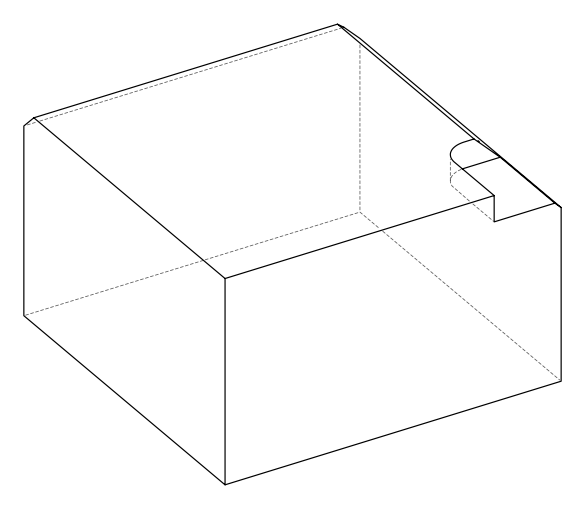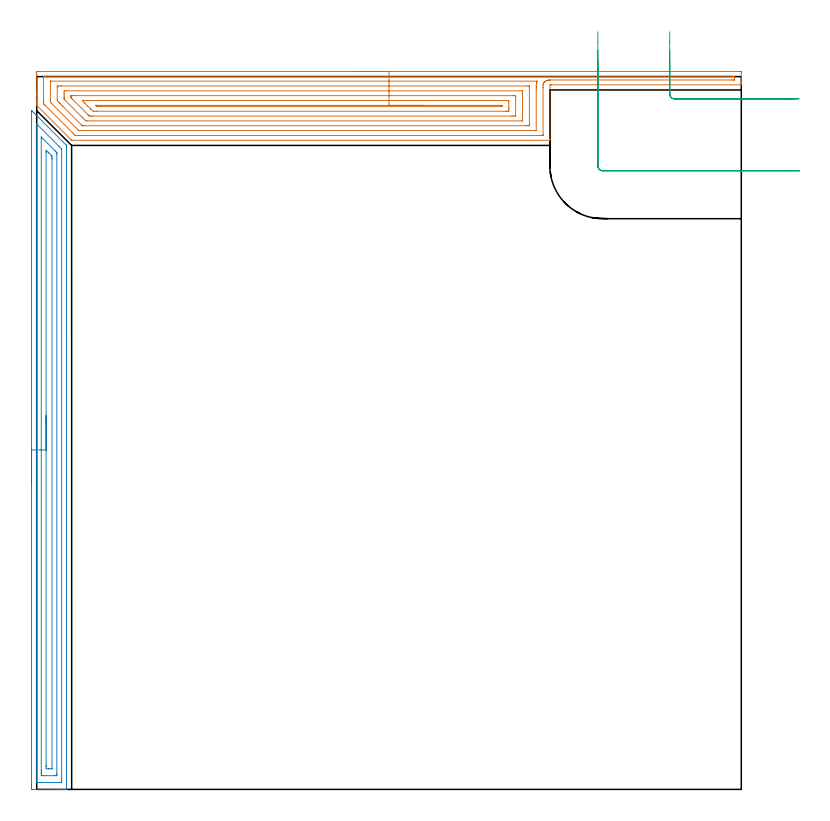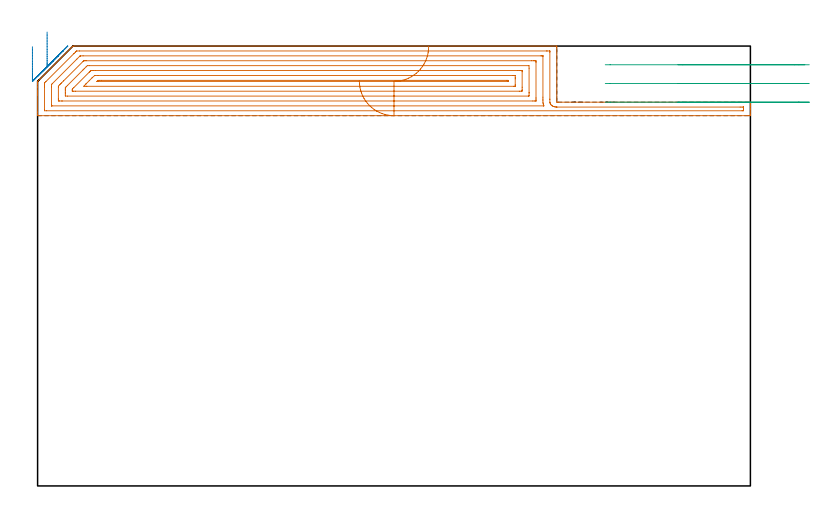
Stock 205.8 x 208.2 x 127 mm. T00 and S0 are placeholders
(PLAN: 3 operations, 1 tool changes, 17.9 min)
(1 AREA_MILL | FG_CHAMFER_SURFACE | UGT0205_001 | 10.52 min | 40097 mm3)
(2 AREA_MILL_1 | FG_CHAMFER_SURFACE_1 | UGT0205_001 | 6.42 min | 9960 mm3)
(3 MILL_CORNER_NOTCH_RECTANGULAR | CORNER_NOTCH_RECTANGULAR | UGT0201_006 | Follow Part, ap 7, ae 75% | 1 min | 27369 mm3)
(TOOL UGT0205_001 | Chamfer Mill 20 x 3 x 45 deg. | D20 FL50 Z2)
(TOOL UGT0201_006 | End Mill 28 mm | D28 FL25 Z2)
(OP 1 AREA_MILL)
G17 G21 G94 G90
T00 M6
G54
G17 G0 G90 X92.9 Y209.7 S1061 M3
G43 Z137. H0
Z116.9
G94 G1 X92.938 Z116.028 F250.
X93.052 Z115.164
X93.241 Z114.312
X93.503 Z113.48
X93.837 Z112.674
X94.24 Z111.9
X94.709 Z111.164
X95.24 Z110.472
X95.829 Z109.829
X96.472 Z109.24
X97.164 Z108.709
X97.9 Z108.24
X98.674 Z107.837
X99.48 Z107.503
X100.312 Z107.241
X101.164 Z107.052
X102.028 Z106.938
X102.9 Z106.9
X205.183 Y209.699 Z106.901
X205.583 Y209.696
X205.79 Y209.691 Z106.904
X205.8 Y209.303 Z107.292
Y207.883 Z108.713
Y207.548 Z109.048
Y206.877 Z109.722
Y206.465 Z110.134
X205.799 Y206.131 Z110.463
X205.79 Y205.805 Z110.791
X205.629 Y205.8 Z110.8
X150.276
X150.239 Y205.797 Z110.797
X149.9 Y205.8 Z110.8
Y189.997 Z126.6
X149.898 Y189.734 Z126.863
X149.89 Y189.605 Z126.991
X149.798 Y189.6 Z127.
X10.444
X10.205 Y189.604 Z126.989
X10.019 Y189.781 Z126.819
X0.096 Y199.703 Z116.895
X0.01 Y199.789 Z116.807
X0.001 Y200.033 Z116.562
X0. Y200.321 Z116.279
Y200.734 Z115.865
Y201.405 Z115.19
Y202.618 Z113.979
Y203.16 Z113.434
Y203.767 Z112.829
Y208.697 Z107.9
X0.005 Y209.303 Z107.294
X0.01 Y209.692 Z106.905
X0.217 Y209.697 Z106.902
X0.617 Y209.7 Z106.9
X102.9
Y208.286 Z108.314
X203.396 Y208.285 Z108.315
X203.54 Y208.284 Z108.316
X203.751 Y208.279 Z108.321
X203.791 Y208.274 Z108.326
X203.795 Y208.245 Z108.355
X203.797 Y208.214 Z108.386
X203.8 Y208.029 Z108.571
Y207.548 Z109.052
X203.799 Y207.35 Z109.25
X203.797 Y207.25 Z109.35
X203.794 Y207.227 Z109.373
X203.79 Y207.221 Z109.379
X203.783 Y207.218 Z109.382
X203.734 Y207.216 Z109.384
X203.396 Y207.215 Z109.385
X202.843 Y207.214 Z109.386
X149.945
X149.896 Y207.212 Z109.388
X149.798 Y207.205 Z109.395
X149.535 Y207.183 Z109.417
X149.315 Y207.145 Z109.455
X149.134 Y207.099 Z109.501
X148.905 Y207.019 Z109.581
X148.667 Y206.904 Z109.696
X148.558 Y206.839 Z109.761
X148.336 Y206.67 Z109.93
X148.179 Y206.506 Z110.094
X148.012 Y206.249 Z110.351
X147.926 Y205.979 Z110.621
X147.911 Y205.891 Z110.709
X147.907 Y205.793 Z110.807
X147.9 Y205.025 Z111.575
Y204.915 Z111.685
Y191.368 Z125.232
X147.898 Y191.176 Z125.424
X147.895 Y191.08 Z125.52
X147.89 Y191.034 Z125.566
X147.886 Y191.021 Z125.579
X147.864 Y191.019 Z125.581
X147.118 Y191.015 Z125.585
X146.976 Y191.014 Z125.586
X12.087 Y191.015 Z125.585
X11.337 Y191.021 Z125.579
X11.236 Y191.026 Z125.574
X11.13 Y191.128 Z125.472
X10.916 Y191.337 Z125.263
X10.498 Y191.752 Z124.848
X10.444 Y191.806 Z124.794
X2.404 Y199.847 Z116.753
X2.067 Y200.193 Z116.407
X2.027 Y200.235 Z116.365
X2.01 Y200.29 Z116.31
X2.005 Y200.395 Z116.205
X2.003 Y200.528 Z116.072
X2. Y200.924 Z115.676
Y201.405 Z115.195
X2.001 Y208.077 Z108.523
X2.004 Y208.183 Z108.417
X2.01 Y208.253 Z108.347
X2.014 Y208.279 Z108.321
X2.547 Y208.285 Z108.315
X102.9 Y208.286 Z108.314
Y206.872 Z109.728
X146.09 Y206.871 Z109.729
X146.107 Y206.87 Z109.73
X146.176 Y206.865 Z109.735
X146.136 Y206.758 Z109.842
X146.105 Y206.67 Z109.93
X145.995 Y206.348 Z110.252
X145.93 Y206.082 Z110.518
X145.91 Y205.793 Z110.807
X145.902 Y205.233 Z111.367
X145.901 Y204.915 Z111.685
X145.9 Y204.357 Z112.243
X145.899 Y192.49 Z124.11
X145.898 Y192.455 Z124.145
X145.895 Y192.439 Z124.161
X145.892 Y192.436 Z124.164
X145.877 Y192.433 Z124.167
X145.741 Y192.43 Z124.17
X145.536 Y192.429 Z124.171
X145.332 Y192.428 Z124.172
X13.124 Y192.429 Z124.171
X12.433 Y192.431 Z124.169
X12.333 Y192.433 Z124.167
X12.286 Y192.435 Z124.165
X12.23 Y192.479 Z124.121
X12.074 Y192.63 Z123.97
X11.337 Y193.362 Z123.238
X4.173 Y200.528 Z116.072
X4.01 Y200.705 Z115.895
X4.002 Y201.405 Z115.195
X4.001 Y201.592 Z115.008
Y206.484 Z110.116
X4.003 Y206.67 Z109.93
X4.006 Y206.851 Z109.749
X4.018 Y206.865 Z109.735
X4.038 Y206.867 Z109.733
X4.088 Y206.87 Z109.73
X4.191 Y206.871 Z109.729
X102.9 Y206.872 Z109.728
Y205.457 Z111.143
X142.994
X143.545 Y205.456 Z111.144
X143.89 Y205.454 Z111.146
X143.893 Y205.451 Z111.149
X143.898 Y205.446 Z111.154
X143.9 Y204.915 Z111.685
Y204.567 Z112.033
X143.899 Y194.385 Z122.215
X143.897 Y194.039 Z122.561
X143.89 Y193.92 Z122.68
X143.881 Y193.849 Z122.751
X143.821 Y193.848 Z122.752
X143.545 Y193.845 Z122.755
X143.203 Y193.843 Z122.757
X142.652
X14.017
X13.674 Y193.844 Z122.756
X13.4 Y193.848 Z122.752
X13.333 Y193.85 Z122.75
X13.298 Y193.863 Z122.737
X13.252 Y193.905 Z122.695
X13.124 Y194.027 Z122.573
X7.499 Y199.65 Z116.95
X6.87 Y200.279 Z116.321
X6.625 Y200.528 Z116.072
X6.388 Y200.772 Z115.828
X6.01 Y201.171 Z115.429
X6.001 Y201.382 Z115.218
X6. Y201.405 Z115.195
Y204.915 Z111.685
X6.007 Y205.343 Z111.257
X6.01 Y205.443 Z111.157
X6.135 Y205.45 Z111.15
X6.322 Y205.454 Z111.146
X6.87 Y205.457 Z111.143
X7.212
X102.9
Y204.043 Z112.557
X141.759
X141.89 Y204.038 Z112.562
X141.896 Y203.903 Z112.697
X141.9 Y203.16 Z113.44
Y203.021 Z113.579
X141.899 Y196.002 Z120.598
X141.89 Y195.262 Z121.338
X141.764 Y195.257 Z121.343
X141.759
X14.916
X14.348 Y195.262 Z121.338
X14.017 Y195.585 Z121.015
X13.459 Y196.14 Z120.46
X13.124 Y196.475 Z120.125
X8.657 Y200.942 Z115.658
X8.199 Y201.405 Z115.195
X8.05 Y201.56 Z115.04
X8.01 Y201.609 Z114.991
X8.007 Y201.647 Z114.953
X8.004 Y201.728 Z114.872
X8. Y202.05 Z114.55
Y202.283 Z114.317
Y202.928 Z113.672
X8.001 Y203.16 Z113.44
X8.004 Y203.802 Z112.798
X8.01 Y204.038 Z112.562
X8.652 Y204.043 Z112.557
X102.9
Y202.629 Z113.971
X139.079
X139.621 Y202.627 Z113.973
X139.803 Y202.624 Z113.976
X139.877 Y202.622 Z113.978
X139.897 Y202.356 Z114.244
X139.898 Y202.283 Z114.317
X139.9 Y201.476 Z115.124
X139.899 Y197.017 Z119.583
X139.894 Y196.816 Z119.784
X139.89 Y196.716 Z119.884
X139.876 Y196.678 Z119.922
X139.783 Y196.676 Z119.924
X139.43 Y196.673 Z119.927
X139.079 Y196.671 Z119.929
X138.538
X16.697
X16.155 Y196.672 Z119.928
X15.803 Y196.674 Z119.926
X15.452 Y196.678 Z119.922
X15.371 Y196.689 Z119.911
X15.322 Y196.733 Z119.867
X15.223 Y196.828 Z119.772
X15.031 Y197.017 Z119.583
X14.91 Y197.137 Z119.463
X10.444 Y201.605 Z114.995
X10.107 Y201.949 Z114.651
X10.026 Y202.033 Z114.567
X10.01 Y202.138 Z114.462
X10.007 Y202.283 Z114.317
Y202.5 Z114.1
X10.01 Y202.608 Z113.992
X10.017 Y202.623 Z113.977
X10.042 Y202.625 Z113.975
X10.093 Y202.627 Z113.973
X10.444 Y202.628 Z113.972
X10.985 Y202.629 Z113.971
X102.9
Y201.215 Z115.385
X137.486 Y201.214 Z115.386
X137.716 Y201.213 Z115.387
X137.831 Y201.21 Z115.39
X137.881 Y201.208 Z115.392
X137.89 Y201.176 Z115.424
X137.898 Y200.81 Z115.79
X137.9 Y199.053 Z117.547
X137.899 Y198.772 Z117.828
X137.895 Y198.18 Z118.42
X137.89 Y198.096 Z118.504
X137.816 Y198.092 Z118.508
X137.642 Y198.089 Z118.511
X137.292 Y198.086 Z118.514
X137.098 Y198.085 Z118.515
X17.396 Y198.086 Z118.514
X16.697 Y198.09 Z118.51
X16.496 Y198.092 Z118.508
X15.803 Y198.7 Z117.9
X15.728 Y198.772 Z117.828
X14.91 Y199.587 Z117.013
X14.017 Y200.481 Z116.119
X13.972 Y200.528 Z116.072
X13.325 Y201.208 Z115.392
X14.017 Y201.213 Z115.387
X14.211 Y201.214 Z115.386
X102.9 Y201.215 Z115.385
Y199.8 Z116.8
X135.659
X135.761 Y199.799 Z116.801
X135.842 Y199.796 Z116.804
X135.888 Y199.794 Z116.806
X135.89 Y199.778 Z116.822
X135.894 Y199.65 Z116.95
X135.893 Y199.553 Z117.047
X135.89 Y199.511 Z117.089
X135.811 Y199.507 Z117.093
X135.656 Y199.502 Z117.098
X135.505 Y199.5 Z117.1
X18.483
X17.739 Y199.503 Z117.097
X17.59 Y199.507 Z117.093
X17.45 Y199.514 Z117.086
X17.303 Y199.65 Z116.95
X17.204 Y199.747 Z116.853
X17.173 Y199.782 Z116.818
X17.165 Y199.793 Z116.807
X17.183 Y199.795 Z116.805
X17.284 Y199.798 Z116.802
X17.437 Y199.8 Z116.8
X17.59
X102.9
X103.772 Z116.838
X104.637 Z116.951
X105.488 Z117.14
X106.32 Z117.403
X107.126 Z117.736
X107.9 Z118.139
X108.636 Z118.608
X109.328 Z119.139
X109.971 Z119.728
X110.56 Z120.372
X111.092 Z121.064
X111.56 Z121.8
X111.963 Z122.573
X112.297 Z123.379
X112.559 Z124.211
X112.748 Z125.063
X112.862 Z125.928
X112.9 Z126.8
G0 Z137.
M5
M2
(OP 2 AREA_MILL_1)
G17 G21 G94 G90
T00 M6
G54
G17 G0 G90 X-1.5 Y89.15 S1061 M3
G43 Z137. H0
Z126.8
G94 G1 Y89.188 Z125.928 F250.
Y89.302 Z125.063
Y89.491 Z124.212
Y89.753 Z123.38
Y90.087 Z122.574
Y90.49 Z121.8
Y90.959 Z121.064
Y91.49 Z120.372
Y92.079 Z119.729
Y92.722 Z119.14
Y93.414 Z118.608
Y94.15 Z118.14
Y94.924 Z117.737
Y95.73 Z117.403
Y96.562 Z117.141
Y97.414 Z116.952
Y98.278 Z116.838
Y99.15 Z116.8
Y198.242
X-1.499 Y198.297
X-1.496 Z116.802
X-1.318 Y198.12 Z116.978
X-1.199 Y198. Z117.099
X-0.965 Y197.765 Z117.335
X8.556 Y188.243 Z126.856
X8.698 Y188.094 Z126.987
X8.7 Y187.892 Z127.
Y0.152
X8.697 Y0.01 Z126.988
X8.641 Y0.007 Z126.932
X8.272 Y0. Z126.572
X7.784 Z126.083
X7.177 Z125.472
X5.979 Z124.276
X5.388 Z123.682
X-1.121 Y0.001 Z117.177
X-1.467 Y0.003 Z116.83
X-1.492 Y0.007 Z116.806
X-1.497 Y0.597 Z116.803
X-1.5 Y1.225 Z116.8
Y99.15
X-0.086 Z118.214
X-0.085 Y194.135 Z118.215
Y194.243
X-0.082 Y194.352 Z118.218
X-0.079 Y194.409 Z118.221
X-0.044 Y194.383 Z118.256
X0.023 Y194.321 Z118.323
X0.214 Y194.135 Z118.514
X6.458 Y187.892 Z124.758
X7.177 Y187.17 Z125.477
X7.26 Y187.081 Z125.56
X7.279 Y187.06 Z125.579
X7.282 Y187.035 Z125.582
X7.284 Y187. Z125.584
X7.285 Y186.892 Z125.585
X7.286 Y3.164 Z125.586
X7.285 Y2.381 Z125.585
X7.283 Y2.275 Z125.583
X7.279 Y2.164 Z125.579
X7.266 Y2.01 Z125.566
X7.177 Y2.008 Z125.477
X6.663 Y2.001 Z124.963
X0.023 Z118.323
X-0.031 Y2.003 Z118.269
X-0.064 Y2.006 Z118.236
X-0.077 Y2.009 Z118.223
X-0.079 Y2.055 Z118.221
X-0.084 Y2.272 Z118.216
X-0.085 Y2.381 Z118.215
X-0.086 Y2.49 Z118.214
Y99.15
X1.328 Z119.628
X1.329 Y190.157 Z119.629
X1.33 Y190.568 Z119.63
X1.333 Z119.633
X5.388 Y186.512 Z123.688
X5.788 Y186.108 Z124.088
X5.846 Y186.043 Z124.146
X5.865 Y186.013 Z124.165
X5.866 Y185.987 Z124.166
X5.869 Y185.867 Z124.169
X5.871 Y185.627 Z124.171
Y4.575
X5.87 Y4.165 Z124.17
X5.869 Y4.045 Z124.169
X5.866 Y4.017 Z124.166
X5.865 Y4.01 Z124.165
X5.829 Y4.007 Z124.129
X5.719 Y4.003 Z124.019
X5.553 Y4. Z123.853
X5.388 Z123.688
X2.871 Z121.171
X1.977 Z120.277
X1.812 Y4.002 Z120.112
X1.646 Y4.005 Z119.946
X1.335 Y4.014 Z119.635
X1.333 Y4.165 Z119.633
X1.33 Y4.646 Z119.63
X1.329 Y5.057 Z119.629
X1.328 Y5.539 Z119.628
Y99.15
X2.743 Z121.043
Y186.108
X2.747 Y186.505 Z121.047
X2.749 Y186.685 Z121.049
X2.857 Y186.583 Z121.157
X3.342 Y186.108 Z121.642
X3.6 Y185.851 Z121.9
X4.231 Y185.216 Z122.531
X4.439 Y185. Z122.739
X4.45 Y184.788 Z122.75
X4.457 Y184.362 Z122.757
Y184.324
Y6.199
X4.456 Y6.092 Z122.756
X4.453 Y6.04 Z122.753
X4.451 Y6.018 Z122.751
X4.436 Y6.006 Z122.736
X3.6 Y6. Z121.9
X3.548 Z121.848
X2.763 Y6.01 Z121.063
X2.743 Y6.803 Z121.043
Y6.841
Y99.15
Y100.022 Z121.081
Y100.887 Z121.195
Y101.738 Z121.383
Y102.57 Z121.646
Y103.376 Z121.98
Y104.15 Z122.382
Y104.886 Z122.851
Y105.578 Z123.382
Y106.221 Z123.972
Y106.81 Z124.615
Y107.342 Z125.307
Y107.81 Z126.043
Y108.213 Z126.816
Y108.547 Z127.622
Y108.809 Z128.454
Y108.998 Z129.306
Y109.112 Z130.171
Y109.15 Z131.043
G0 Z137.
M5
M2
(OP 3 MILL_CORNER_NOTCH_RECTANGULAR)
G17 G21 G94 G90
T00 M6
G54
G17 G0 G90 X184.9 Y212.8 S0 M3
G43 Z137. H0
Z121.6
G94 G1 Y209.8 F250.
Y203.096 F500.
G3 X186.296 Y201.7 R1.4
G1 X218.496
X221.496 F250.
G0 Z137.
X163.9 Y212.8
Z121.6
G1 Y209.8
Y182.096 F500.
G3 X165.296 Y180.7 R1.4
G1 X219.8
X222.8 F250.
G0 Z137.
X184.9 Y215.9
Z116.2
G1 Y212.9
Y203.096 F500.
G3 X186.296 Y201.7 R1.4
G1 X219.517
X222.517 F250.
G0 Z137.
X163.9 Y215.9
Z116.2
G1 Y212.9
Y182.096 F500.
G3 X165.296 Y180.7 R1.4
G1 X219.8
X222.8 F250.
G0 Z137.
X184.9 Y221.299
Z110.8
G1 Y218.299
Y203.096 F500.
G3 X186.296 Y201.7 R1.4
G1 X219.8
X222.8 F250.
G0 Z137.
X163.9 Y221.299
Z110.8
G1 Y218.299
Y182.096 F500.
G3 X165.296 Y180.7 R1.4
G1 X219.8
X222.8 F250.
G0 Z137.
M5
M2
